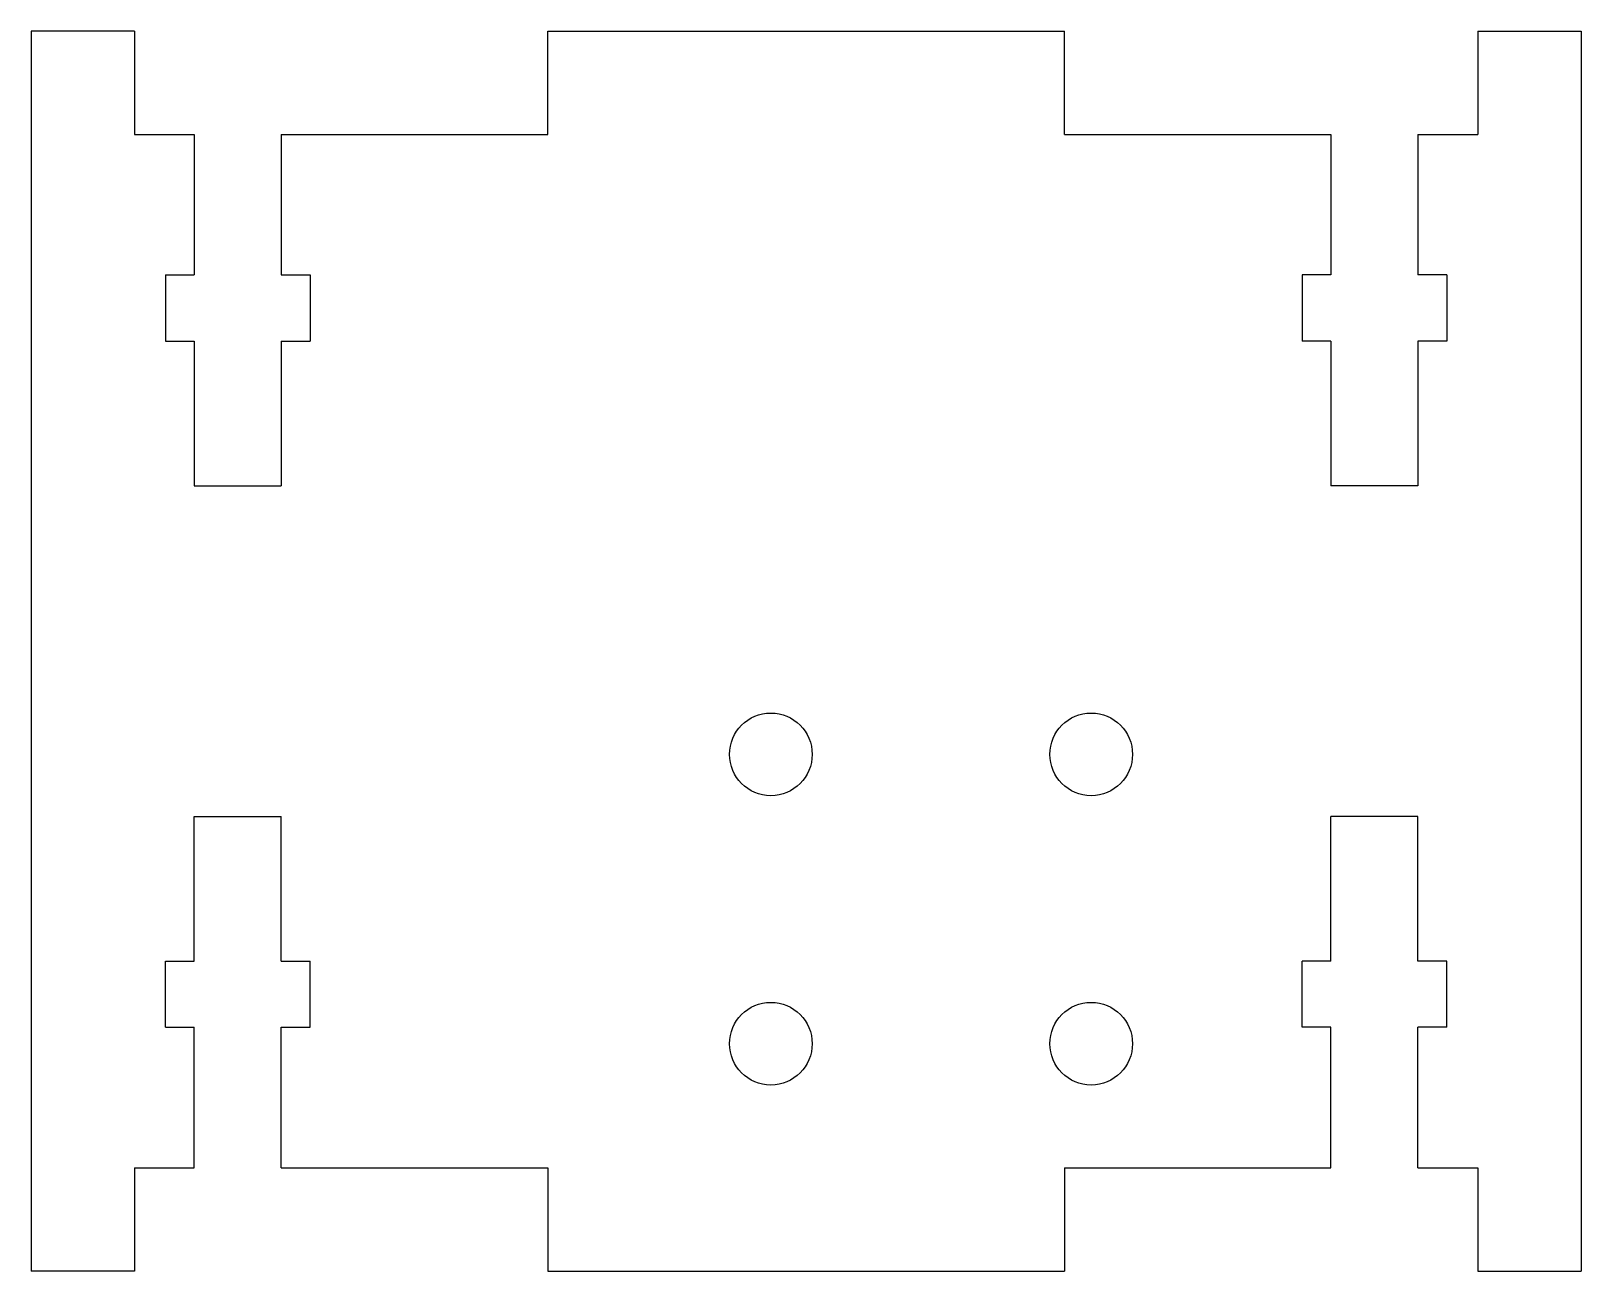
# Model space of a CAD drawing. Header units: millimetres. Extents: x -5 to 70, y -5 to 55.
import ezdxf

# ---------------------------------------------------------------- set-up
doc = ezdxf.new("R2010")
doc.units = ezdxf.units.MM

msp = doc.modelspace()

# ---------------------------------------------------------------- linework, layer by layer
at = {"color": 7, "linetype": 'Continuous', "lineweight": 25}
for p, q in [((-5, 55), (-5, -5)), ((0, 55), (-5, 55)), ((0, 55), (0, 50)), ((20, 50), (20, 55)), ((20, 55), (45, 55)), ((45, 50), (45, 55)), ((65, 55), (65, 50)), ((65, 55), (70, 55)), ((70, 55), (70, -5)), ((0, 50), (2.9, 50)), ((2.9, 50), (2.9, 43.2)), ((7.1, 50), (7.1, 43.2)), ((7.1, 50), (20, 50)), ((45, 50), (57.9, 50)), ((57.9, 50), (57.9, 43.2)), ((62.1, 50), (62.1, 43.2)), ((62.1, 50), (65, 50)), ((1.5, 43.2), (2.9, 43.2)), ((1.5, 43.2), (1.5, 40)), ((7.1, 43.2), (8.5, 43.2)), ((8.5, 43.2), (8.5, 40)), ((57.9, 43.2), (56.5, 43.2)), ((56.5, 43.2), (56.5, 40)), ((63.5, 43.2), (62.1, 43.2)), ((63.5, 43.2), (63.5, 40)), ((1.5, 40), (2.9, 40)), ((2.9, 40), (2.9, 33)), ((7.1, 40), (7.1, 33)), ((7.1, 40), (8.5, 40)), ((57.9, 40), (56.5, 40)), ((57.9, 40), (57.9, 33)), ((62.1, 40), (62.1, 33)), ((63.5, 40), (62.1, 40)), ((2.9, 33), (7.1, 33)), ((62.1, 33), (57.9, 33)), ((2.9, 17), (7.1, 17)), ((2.9, 10), (2.9, 17)), ((7.1, 10), (7.1, 17)), ((62.1, 17), (57.9, 17)), ((57.9, 10), (57.9, 17)), ((62.1, 10), (62.1, 17)), ((1.5, 10), (2.9, 10)), ((1.5, 6.8), (1.5, 10)), ((7.1, 10), (8.5, 10)), ((8.5, 6.8), (8.5, 10)), ((57.9, 10), (56.5, 10)), ((56.5, 6.8), (56.5, 10)), ((63.5, 10), (62.1, 10)), ((63.5, 6.8), (63.5, 10)), ((1.5, 6.8), (2.9, 6.8)), ((2.9, 0), (2.9, 6.8)), ((7.1, 0), (7.1, 6.8)), ((7.1, 6.8), (8.5, 6.8)), ((57.9, 6.8), (56.5, 6.8)), ((57.9, 0), (57.9, 6.8)), ((62.1, 0), (62.1, 6.8)), ((63.5, 6.8), (62.1, 6.8)), ((0, 0), (2.9, 0)), ((0, 0), (0, -5)), ((7.1, 0), (20, 0)), ((20, 0), (20, -5)), ((45, 0), (57.9, 0)), ((45, 0), (45, -5)), ((62.1, 0), (65, 0)), ((65, 0), (65, -5)), ((0, -5), (-5, -5)), ((20, -5), (45, -5)), ((65, -5), (70, -5))]:
    msp.add_line(p, q, dxfattribs=at)
for centre in [(30.8, 20), (46.3, 20), (30.8, 6), (46.3, 6)]:
    msp.add_circle(centre, 2, dxfattribs=at)

doc.saveas('drawing.dxf')
